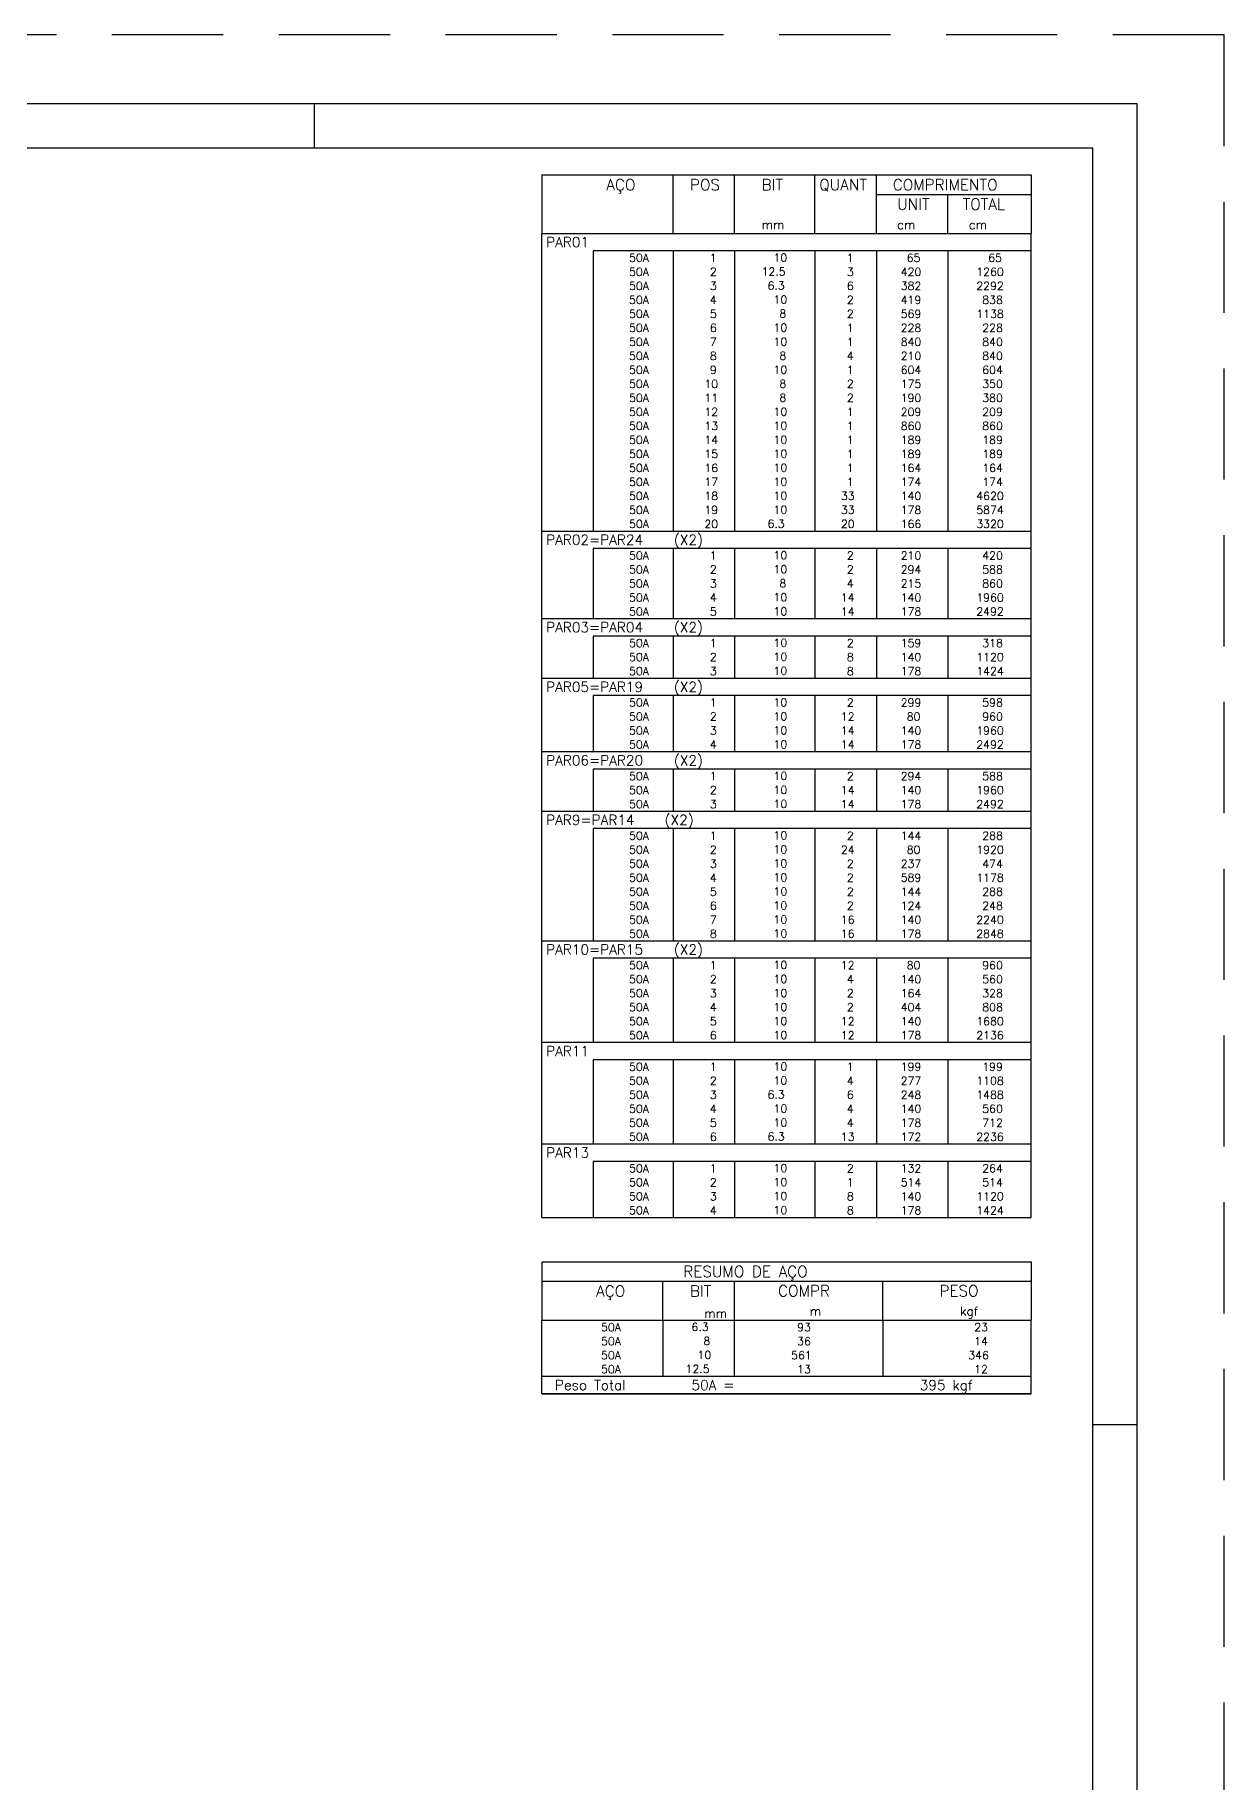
# Model space of a CAD drawing. Extents: x -1 to 122, y -1 to 61.
# Drawn here: x 95 to 121.74, y 21.76 to 61.05 of the extents above; entities that cross this region are included whole.
import ezdxf

# ---------------------------------------------------------------- set-up
doc = ezdxf.new("R2010")
doc.units = 0
doc.header["$MEASUREMENT"] = 0
doc.linetypes.add('HIDDEN', pattern=[0.375, 0.25, -0.125])
doc.layers.get('0').update_dxf_attribs({"linetype": 'CONTINUOUS'})
doc.layers.get('Defpoints').update_dxf_attribs({"linetype": 'CONTINUOUS'})
doc.layers.add('ARQ_FOLHA', color=7, linetype='CONTINUOUS')
doc.layers.add('PENA_02', color=2, linetype='CONTINUOUS')
doc.styles.get("Standard").update_dxf_attribs({"font": 'ROMANS.SHX'})

# ---------------------------------------------------------------- blocks, each defined once
blk = doc.blocks.new('FOLHA A1+1 - 1102 X 594')
at = {"layer": 'ARQ_FOLHA', "color": 1}
for p, q in [((-185, 584), (-185, 594)), ((-10, 297), (0, 297))]:
    blk.add_line(p, q, dxfattribs=at)
for points in [[(-1189, 0), (0, 0), (0, 594), (-1189, 594)], [(-1164, 10), (-10, 10), (-10, 584), (-1164, 584)]]:
    blk.add_lwpolyline(points, close=True, dxfattribs=at)
at = {"layer": 'Defpoints', "color": 8, "linetype": 'HIDDEN', "ltscale": 100}
blk.add_lwpolyline([(-1208.5, 609.5), (-1208.5, -15.5), (19.5, -15.5), (19.5, 609.5)], close=True, dxfattribs=at)

msp = doc.modelspace()

# ---------------------------------------------------------------- linework, layer by layer
at = {"layer": 'PENA_02', "linetype": 'Continuous'}
for p, q in [((106.4, 57.903), (106.4, 56.59)), ((106.4, 57.903), (117.4, 57.903)), ((109.35, 56.59), (109.35, 57.903)), ((110.73, 56.59), (110.73, 57.903)), ((112.54, 56.59), (112.54, 57.903)), ((113.92, 56.59), (113.92, 57.903)), ((117.4, 57.903), (117.4, 56.59)), ((113.92, 57.465), (117.4, 57.465)), ((115.53, 56.59), (115.53, 57.465)), ((106.4, 56.59), (117.4, 56.59)), ((106.4, 56.196), (106.4, 56.59)), ((106.4, 56.59), (117.4, 56.59)), ((117.4, 56.196), (117.4, 56.59)), ((106.4, 55.881), (106.4, 56.196)), ((117.4, 56.196), (107.55, 56.196)), ((107.55, 56.196), (107.55, 55.881)), ((109.35, 56.196), (109.35, 55.881)), ((110.73, 56.196), (110.73, 55.881)), ((112.54, 56.196), (112.54, 55.881)), ((113.92, 56.196), (113.92, 55.881)), ((115.53, 56.196), (115.53, 55.881)), ((117.4, 55.881), (117.4, 56.196)), ((106.4, 55.566), (106.4, 55.881)), ((107.55, 55.881), (107.55, 55.566)), ((109.35, 55.881), (109.35, 55.566)), ((110.73, 55.881), (110.73, 55.566)), ((112.54, 55.881), (112.54, 55.566)), ((113.92, 55.881), (113.92, 55.566)), ((115.53, 55.881), (115.53, 55.566)), ((117.4, 55.566), (117.4, 55.881)), ((106.4, 55.251), (106.4, 55.566)), ((107.55, 55.566), (107.55, 55.251)), ((109.35, 55.566), (109.35, 55.251)), ((110.73, 55.566), (110.73, 55.251)), ((112.54, 55.566), (112.54, 55.251)), ((113.92, 55.566), (113.92, 55.251)), ((115.53, 55.566), (115.53, 55.251)), ((117.4, 55.251), (117.4, 55.566)), ((106.4, 54.936), (106.4, 55.251)), ((107.55, 55.251), (107.55, 54.936)), ((109.35, 55.251), (109.35, 54.936)), ((110.73, 55.251), (110.73, 54.936)), ((112.54, 55.251), (112.54, 54.936)), ((113.92, 55.251), (113.92, 54.936)), ((115.53, 55.251), (115.53, 54.936)), ((117.4, 54.936), (117.4, 55.251)), ((106.4, 54.621), (106.4, 54.936)), ((106.4, 54.306), (106.4, 54.621)), ((107.55, 54.936), (107.55, 54.621)), ((107.55, 54.621), (107.55, 54.306)), ((109.35, 54.936), (109.35, 54.621)), ((109.35, 54.621), (109.35, 54.306)), ((110.73, 54.936), (110.73, 54.621)), ((110.73, 54.621), (110.73, 54.306)), ((112.54, 54.936), (112.54, 54.621)), ((112.54, 54.621), (112.54, 54.306)), ((113.92, 54.936), (113.92, 54.621)), ((113.92, 54.621), (113.92, 54.306)), ((115.53, 54.936), (115.53, 54.621)), ((115.53, 54.621), (115.53, 54.306)), ((117.4, 54.621), (117.4, 54.936)), ((117.4, 54.306), (117.4, 54.621)), ((106.4, 53.991), (106.4, 54.306)), ((107.55, 54.306), (107.55, 53.991)), ((109.35, 54.306), (109.35, 53.991)), ((110.73, 54.306), (110.73, 53.991)), ((112.54, 54.306), (112.54, 53.991)), ((113.92, 54.306), (113.92, 53.991)), ((115.53, 54.306), (115.53, 53.991)), ((117.4, 53.991), (117.4, 54.306)), ((106.4, 53.676), (106.4, 53.991)), ((107.55, 53.991), (107.55, 53.676)), ((109.35, 53.991), (109.35, 53.676)), ((110.73, 53.991), (110.73, 53.676)), ((112.54, 53.991), (112.54, 53.676)), ((113.92, 53.991), (113.92, 53.676)), ((115.53, 53.991), (115.53, 53.676)), ((117.4, 53.676), (117.4, 53.991)), ((106.4, 53.361), (106.4, 53.676)), ((107.55, 53.676), (107.55, 53.361)), ((109.35, 53.676), (109.35, 53.361)), ((110.73, 53.676), (110.73, 53.361)), ((112.54, 53.676), (112.54, 53.361)), ((113.92, 53.676), (113.92, 53.361)), ((115.53, 53.676), (115.53, 53.361)), ((117.4, 53.361), (117.4, 53.676)), ((106.4, 53.046), (106.4, 53.361)), ((106.4, 52.731), (106.4, 53.046)), ((107.55, 53.361), (107.55, 53.046)), ((107.55, 53.046), (107.55, 52.731)), ((109.35, 53.361), (109.35, 53.046)), ((109.35, 53.046), (109.35, 52.731)), ((110.73, 53.361), (110.73, 53.046)), ((110.73, 53.046), (110.73, 52.731)), ((112.54, 53.361), (112.54, 53.046)), ((112.54, 53.046), (112.54, 52.731)), ((113.92, 53.361), (113.92, 53.046)), ((113.92, 53.046), (113.92, 52.731)), ((115.53, 53.361), (115.53, 53.046)), ((115.53, 53.046), (115.53, 52.731)), ((117.4, 53.046), (117.4, 53.361)), ((117.4, 52.731), (117.4, 53.046)), ((106.4, 52.416), (106.4, 52.731)), ((107.55, 52.731), (107.55, 52.416)), ((109.35, 52.731), (109.35, 52.416)), ((110.73, 52.731), (110.73, 52.416)), ((112.54, 52.731), (112.54, 52.416)), ((113.92, 52.731), (113.92, 52.416)), ((115.53, 52.731), (115.53, 52.416)), ((117.4, 52.416), (117.4, 52.731)), ((106.4, 52.101), (106.4, 52.416)), ((107.55, 52.416), (107.55, 52.101)), ((109.35, 52.416), (109.35, 52.101)), ((110.73, 52.416), (110.73, 52.101)), ((112.54, 52.416), (112.54, 52.101)), ((113.92, 52.416), (113.92, 52.101)), ((115.53, 52.416), (115.53, 52.101)), ((117.4, 52.101), (117.4, 52.416)), ((106.4, 51.786), (106.4, 52.101)), ((107.55, 52.101), (107.55, 51.786)), ((109.35, 52.101), (109.35, 51.786)), ((110.73, 52.101), (110.73, 51.786)), ((112.54, 52.101), (112.54, 51.786)), ((113.92, 52.101), (113.92, 51.786)), ((115.53, 52.101), (115.53, 51.786)), ((117.4, 51.786), (117.4, 52.101)), ((106.4, 51.471), (106.4, 51.786)), ((106.4, 51.156), (106.4, 51.471)), ((107.55, 51.786), (107.55, 51.471)), ((107.55, 51.471), (107.55, 51.156)), ((109.35, 51.786), (109.35, 51.471)), ((109.35, 51.471), (109.35, 51.156)), ((110.73, 51.786), (110.73, 51.471)), ((110.73, 51.471), (110.73, 51.156)), ((112.54, 51.786), (112.54, 51.471)), ((112.54, 51.471), (112.54, 51.156)), ((113.92, 51.786), (113.92, 51.471)), ((113.92, 51.471), (113.92, 51.156)), ((115.53, 51.786), (115.53, 51.471)), ((115.53, 51.471), (115.53, 51.156)), ((117.4, 51.471), (117.4, 51.786)), ((117.4, 51.156), (117.4, 51.471)), ((106.4, 50.841), (106.4, 51.156)), ((107.55, 51.156), (107.55, 50.841)), ((109.35, 51.156), (109.35, 50.841)), ((110.73, 51.156), (110.73, 50.841)), ((112.54, 51.156), (112.54, 50.841)), ((113.92, 51.156), (113.92, 50.841)), ((115.53, 51.156), (115.53, 50.841)), ((117.4, 50.841), (117.4, 51.156)), ((106.4, 50.526), (106.4, 50.841)), ((107.55, 50.841), (107.55, 50.526)), ((109.35, 50.841), (109.35, 50.526)), ((110.73, 50.841), (110.73, 50.526)), ((112.54, 50.841), (112.54, 50.526)), ((113.92, 50.841), (113.92, 50.526)), ((115.53, 50.841), (115.53, 50.526)), ((117.4, 50.526), (117.4, 50.841)), ((106.4, 50.211), (106.4, 50.526)), ((107.55, 50.526), (107.55, 50.211)), ((109.35, 50.526), (109.35, 50.211)), ((110.73, 50.526), (110.73, 50.211)), ((112.54, 50.526), (112.54, 50.211)), ((113.92, 50.526), (113.92, 50.211)), ((115.53, 50.526), (115.53, 50.211)), ((117.4, 50.211), (117.4, 50.526)), ((106.4, 49.896), (106.4, 50.211)), ((107.55, 50.211), (107.55, 49.896)), ((109.35, 50.211), (109.35, 49.896)), ((110.73, 50.211), (110.73, 49.896)), ((112.54, 50.211), (112.54, 49.896)), ((113.92, 50.211), (113.92, 49.896)), ((115.53, 50.211), (115.53, 49.896)), ((117.4, 49.896), (117.4, 50.211)), ((106.4, 49.503), (106.4, 49.896)), ((106.4, 49.896), (117.4, 49.896)), ((117.4, 49.503), (117.4, 49.896)), ((106.4, 49.188), (106.4, 49.503)), ((106.4, 48.873), (106.4, 49.188)), ((117.4, 49.503), (107.55, 49.503)), ((107.55, 49.503), (107.55, 49.188)), ((107.55, 49.188), (107.55, 48.873)), ((109.35, 49.503), (109.35, 49.188)), ((109.35, 49.188), (109.35, 48.873)), ((110.73, 49.503), (110.73, 49.188)), ((110.73, 49.188), (110.73, 48.873)), ((112.54, 49.503), (112.54, 49.188)), ((112.54, 49.188), (112.54, 48.873)), ((113.92, 49.503), (113.92, 49.188)), ((113.92, 49.188), (113.92, 48.873)), ((115.53, 49.503), (115.53, 49.188)), ((115.53, 49.188), (115.53, 48.873)), ((117.4, 49.188), (117.4, 49.503)), ((117.4, 48.873), (117.4, 49.188)), ((106.4, 48.558), (106.4, 48.873)), ((107.55, 48.873), (107.55, 48.558)), ((109.35, 48.873), (109.35, 48.558)), ((110.73, 48.873), (110.73, 48.558)), ((112.54, 48.873), (112.54, 48.558)), ((113.92, 48.873), (113.92, 48.558)), ((115.53, 48.873), (115.53, 48.558)), ((117.4, 48.558), (117.4, 48.873)), ((106.4, 48.243), (106.4, 48.558)), ((107.55, 48.558), (107.55, 48.243)), ((109.35, 48.558), (109.35, 48.243)), ((110.73, 48.558), (110.73, 48.243)), ((112.54, 48.558), (112.54, 48.243)), ((113.92, 48.558), (113.92, 48.243)), ((115.53, 48.558), (115.53, 48.243)), ((117.4, 48.243), (117.4, 48.558)), ((106.4, 47.928), (106.4, 48.243)), ((107.55, 48.243), (107.55, 47.928)), ((109.35, 48.243), (109.35, 47.928)), ((110.73, 48.243), (110.73, 47.928)), ((112.54, 48.243), (112.54, 47.928)), ((113.92, 48.243), (113.92, 47.928)), ((115.53, 48.243), (115.53, 47.928)), ((117.4, 47.928), (117.4, 48.243)), ((106.4, 47.534), (106.4, 47.928)), ((106.4, 47.928), (117.4, 47.928)), ((117.4, 47.534), (117.4, 47.928)), ((106.4, 47.219), (106.4, 47.534)), ((106.4, 46.904), (106.4, 47.219)), ((117.4, 47.534), (107.55, 47.534)), ((107.55, 47.534), (107.55, 47.219)), ((107.55, 47.219), (107.55, 46.904)), ((109.35, 47.534), (109.35, 47.219)), ((109.35, 47.219), (109.35, 46.904)), ((110.73, 47.534), (110.73, 47.219)), ((110.73, 47.219), (110.73, 46.904)), ((112.54, 47.534), (112.54, 47.219)), ((112.54, 47.219), (112.54, 46.904)), ((113.92, 47.534), (113.92, 47.219)), ((113.92, 47.219), (113.92, 46.904)), ((115.53, 47.534), (115.53, 47.219)), ((115.53, 47.219), (115.53, 46.904)), ((117.4, 47.219), (117.4, 47.534)), ((117.4, 46.904), (117.4, 47.219)), ((106.4, 46.589), (106.4, 46.904)), ((107.55, 46.904), (107.55, 46.589)), ((109.35, 46.904), (109.35, 46.589)), ((110.73, 46.904), (110.73, 46.589)), ((112.54, 46.904), (112.54, 46.589)), ((113.92, 46.904), (113.92, 46.589)), ((115.53, 46.904), (115.53, 46.589)), ((117.4, 46.589), (117.4, 46.904)), ((106.4, 46.195), (106.4, 46.589)), ((106.4, 46.589), (117.4, 46.589)), ((117.4, 46.195), (117.4, 46.589)), ((106.4, 45.88), (106.4, 46.195)), ((117.4, 46.195), (107.55, 46.195)), ((107.55, 46.195), (107.55, 45.88)), ((109.35, 46.195), (109.35, 45.88)), ((110.73, 46.195), (110.73, 45.88)), ((112.54, 46.195), (112.54, 45.88)), ((113.92, 46.195), (113.92, 45.88)), ((115.53, 46.195), (115.53, 45.88)), ((117.4, 45.88), (117.4, 46.195)), ((106.4, 45.565), (106.4, 45.88)), ((107.55, 45.88), (107.55, 45.565)), ((109.35, 45.88), (109.35, 45.565)), ((110.73, 45.88), (110.73, 45.565)), ((112.54, 45.88), (112.54, 45.565)), ((113.92, 45.88), (113.92, 45.565)), ((115.53, 45.88), (115.53, 45.565)), ((117.4, 45.565), (117.4, 45.88)), ((106.4, 45.25), (106.4, 45.565)), ((106.4, 44.935), (106.4, 45.25)), ((107.55, 45.565), (107.55, 45.25)), ((107.55, 45.25), (107.55, 44.935)), ((109.35, 45.565), (109.35, 45.25)), ((109.35, 45.25), (109.35, 44.935)), ((110.73, 45.565), (110.73, 45.25)), ((110.73, 45.25), (110.73, 44.935)), ((112.54, 45.565), (112.54, 45.25)), ((112.54, 45.25), (112.54, 44.935)), ((113.92, 45.565), (113.92, 45.25)), ((113.92, 45.25), (113.92, 44.935)), ((115.53, 45.565), (115.53, 45.25)), ((115.53, 45.25), (115.53, 44.935)), ((117.4, 45.25), (117.4, 45.565)), ((117.4, 44.935), (117.4, 45.25)), ((106.4, 44.541), (106.4, 44.935)), ((106.4, 44.935), (117.4, 44.935)), ((117.4, 44.541), (117.4, 44.935)), ((106.4, 44.226), (106.4, 44.541)), ((117.4, 44.541), (107.55, 44.541)), ((107.55, 44.541), (107.55, 44.226)), ((109.35, 44.541), (109.35, 44.226)), ((110.73, 44.541), (110.73, 44.226)), ((112.54, 44.541), (112.54, 44.226)), ((113.92, 44.541), (113.92, 44.226)), ((115.53, 44.541), (115.53, 44.226)), ((117.4, 44.226), (117.4, 44.541)), ((106.4, 43.911), (106.4, 44.226)), ((107.55, 44.226), (107.55, 43.911)), ((109.35, 44.226), (109.35, 43.911)), ((110.73, 44.226), (110.73, 43.911)), ((112.54, 44.226), (112.54, 43.911)), ((113.92, 44.226), (113.92, 43.911)), ((115.53, 44.226), (115.53, 43.911)), ((117.4, 43.911), (117.4, 44.226)), ((106.4, 43.596), (106.4, 43.911)), ((107.55, 43.911), (107.55, 43.596)), ((109.35, 43.911), (109.35, 43.596)), ((110.73, 43.911), (110.73, 43.596)), ((112.54, 43.911), (112.54, 43.596)), ((113.92, 43.911), (113.92, 43.596)), ((115.53, 43.911), (115.53, 43.596)), ((117.4, 43.596), (117.4, 43.911)), ((106.4, 43.203), (106.4, 43.596)), ((106.4, 43.596), (117.4, 43.596)), ((117.4, 43.203), (117.4, 43.596)), ((106.4, 42.888), (106.4, 43.203)), ((106.4, 42.573), (106.4, 42.888)), ((117.4, 43.203), (107.55, 43.203)), ((107.55, 43.203), (107.55, 42.888)), ((107.55, 42.888), (107.55, 42.573)), ((109.35, 43.203), (109.35, 42.888)), ((109.35, 42.888), (109.35, 42.573)), ((110.73, 43.203), (110.73, 42.888)), ((110.73, 42.888), (110.73, 42.573)), ((112.54, 43.203), (112.54, 42.888)), ((112.54, 42.888), (112.54, 42.573)), ((113.92, 43.203), (113.92, 42.888)), ((113.92, 42.888), (113.92, 42.573)), ((115.53, 43.203), (115.53, 42.888)), ((115.53, 42.888), (115.53, 42.573)), ((117.4, 42.888), (117.4, 43.203)), ((117.4, 42.573), (117.4, 42.888)), ((106.4, 42.258), (106.4, 42.573)), ((107.55, 42.573), (107.55, 42.258)), ((109.35, 42.573), (109.35, 42.258)), ((110.73, 42.573), (110.73, 42.258)), ((112.54, 42.573), (112.54, 42.258)), ((113.92, 42.573), (113.92, 42.258)), ((115.53, 42.573), (115.53, 42.258)), ((117.4, 42.258), (117.4, 42.573)), ((106.4, 41.943), (106.4, 42.258)), ((107.55, 42.258), (107.55, 41.943)), ((109.35, 42.258), (109.35, 41.943)), ((110.73, 42.258), (110.73, 41.943)), ((112.54, 42.258), (112.54, 41.943)), ((113.92, 42.258), (113.92, 41.943)), ((115.53, 42.258), (115.53, 41.943)), ((117.4, 41.943), (117.4, 42.258)), ((106.4, 41.628), (106.4, 41.943)), ((107.55, 41.943), (107.55, 41.628)), ((109.35, 41.943), (109.35, 41.628)), ((110.73, 41.943), (110.73, 41.628)), ((112.54, 41.943), (112.54, 41.628)), ((113.92, 41.943), (113.92, 41.628)), ((115.53, 41.943), (115.53, 41.628)), ((117.4, 41.628), (117.4, 41.943)), ((106.4, 41.313), (106.4, 41.628)), ((106.4, 40.998), (106.4, 41.313)), ((107.55, 41.628), (107.55, 41.313)), ((107.55, 41.313), (107.55, 40.998)), ((109.35, 41.628), (109.35, 41.313)), ((109.35, 41.313), (109.35, 40.998)), ((110.73, 41.628), (110.73, 41.313)), ((110.73, 41.313), (110.73, 40.998)), ((112.54, 41.628), (112.54, 41.313)), ((112.54, 41.313), (112.54, 40.998)), ((113.92, 41.628), (113.92, 41.313)), ((113.92, 41.313), (113.92, 40.998)), ((115.53, 41.628), (115.53, 41.313)), ((115.53, 41.313), (115.53, 40.998)), ((117.4, 41.313), (117.4, 41.628)), ((117.4, 40.998), (117.4, 41.313)), ((106.4, 40.683), (106.4, 40.998)), ((107.55, 40.998), (107.55, 40.683)), ((109.35, 40.998), (109.35, 40.683)), ((110.73, 40.998), (110.73, 40.683)), ((112.54, 40.998), (112.54, 40.683)), ((113.92, 40.998), (113.92, 40.683)), ((115.53, 40.998), (115.53, 40.683)), ((117.4, 40.683), (117.4, 40.998)), ((106.4, 40.289), (106.4, 40.683)), ((106.4, 40.683), (117.4, 40.683)), ((117.4, 40.289), (117.4, 40.683)), ((106.4, 39.974), (106.4, 40.289)), ((117.4, 40.289), (107.55, 40.289)), ((107.55, 40.289), (107.55, 39.974)), ((109.35, 40.289), (109.35, 39.974)), ((110.73, 40.289), (110.73, 39.974)), ((112.54, 40.289), (112.54, 39.974)), ((113.92, 40.289), (113.92, 39.974)), ((115.53, 40.289), (115.53, 39.974)), ((117.4, 39.974), (117.4, 40.289)), ((106.4, 39.659), (106.4, 39.974)), ((107.55, 39.974), (107.55, 39.659)), ((109.35, 39.974), (109.35, 39.659)), ((110.73, 39.974), (110.73, 39.659)), ((112.54, 39.974), (112.54, 39.659)), ((113.92, 39.974), (113.92, 39.659)), ((115.53, 39.974), (115.53, 39.659)), ((117.4, 39.659), (117.4, 39.974)), ((106.4, 39.344), (106.4, 39.659)), ((106.4, 39.029), (106.4, 39.344)), ((107.55, 39.659), (107.55, 39.344)), ((107.55, 39.344), (107.55, 39.029)), ((109.35, 39.659), (109.35, 39.344)), ((109.35, 39.344), (109.35, 39.029)), ((110.73, 39.659), (110.73, 39.344)), ((110.73, 39.344), (110.73, 39.029)), ((112.54, 39.659), (112.54, 39.344)), ((112.54, 39.344), (112.54, 39.029)), ((113.92, 39.659), (113.92, 39.344)), ((113.92, 39.344), (113.92, 39.029)), ((115.53, 39.659), (115.53, 39.344)), ((115.53, 39.344), (115.53, 39.029)), ((117.4, 39.344), (117.4, 39.659)), ((117.4, 39.029), (117.4, 39.344)), ((106.4, 38.714), (106.4, 39.029)), ((107.55, 39.029), (107.55, 38.714)), ((109.35, 39.029), (109.35, 38.714)), ((110.73, 39.029), (110.73, 38.714)), ((112.54, 39.029), (112.54, 38.714)), ((113.92, 39.029), (113.92, 38.714)), ((115.53, 39.029), (115.53, 38.714)), ((117.4, 38.714), (117.4, 39.029)), ((106.4, 38.399), (106.4, 38.714)), ((107.55, 38.714), (107.55, 38.399)), ((109.35, 38.714), (109.35, 38.399)), ((110.73, 38.714), (110.73, 38.399)), ((112.54, 38.714), (112.54, 38.399)), ((113.92, 38.714), (113.92, 38.399)), ((115.53, 38.714), (115.53, 38.399)), ((117.4, 38.399), (117.4, 38.714)), ((106.4, 38.005), (106.4, 38.399)), ((106.4, 38.399), (117.4, 38.399)), ((117.4, 38.005), (117.4, 38.399)), ((106.4, 37.69), (106.4, 38.005)), ((117.4, 38.005), (107.55, 38.005)), ((107.55, 38.005), (107.55, 37.69)), ((109.35, 38.005), (109.35, 37.69)), ((110.73, 38.005), (110.73, 37.69)), ((112.54, 38.005), (112.54, 37.69)), ((113.92, 38.005), (113.92, 37.69)), ((115.53, 38.005), (115.53, 37.69)), ((117.4, 37.69), (117.4, 38.005)), ((106.4, 37.375), (106.4, 37.69)), ((106.4, 37.06), (106.4, 37.375)), ((107.55, 37.69), (107.55, 37.375)), ((107.55, 37.375), (107.55, 37.06)), ((109.35, 37.69), (109.35, 37.375)), ((109.35, 37.375), (109.35, 37.06)), ((110.73, 37.69), (110.73, 37.375)), ((110.73, 37.375), (110.73, 37.06)), ((112.54, 37.69), (112.54, 37.375)), ((112.54, 37.375), (112.54, 37.06)), ((113.92, 37.69), (113.92, 37.375)), ((113.92, 37.375), (113.92, 37.06)), ((115.53, 37.69), (115.53, 37.375)), ((115.53, 37.375), (115.53, 37.06)), ((117.4, 37.375), (117.4, 37.69)), ((117.4, 37.06), (117.4, 37.375)), ((106.4, 36.745), (106.4, 37.06)), ((107.55, 37.06), (107.55, 36.745)), ((109.35, 37.06), (109.35, 36.745)), ((110.73, 37.06), (110.73, 36.745)), ((112.54, 37.06), (112.54, 36.745)), ((113.92, 37.06), (113.92, 36.745)), ((115.53, 37.06), (115.53, 36.745)), ((117.4, 36.745), (117.4, 37.06)), ((106.4, 36.43), (106.4, 36.745)), ((107.55, 36.745), (107.55, 36.43)), ((109.35, 36.745), (109.35, 36.43)), ((110.73, 36.745), (110.73, 36.43)), ((112.54, 36.745), (112.54, 36.43)), ((113.92, 36.745), (113.92, 36.43)), ((115.53, 36.745), (115.53, 36.43)), ((117.4, 36.43), (117.4, 36.745)), ((106.4, 36.115), (106.4, 36.43)), ((107.55, 36.43), (107.55, 36.115)), ((109.35, 36.43), (109.35, 36.115)), ((110.73, 36.43), (110.73, 36.115)), ((112.54, 36.43), (112.54, 36.115)), ((113.92, 36.43), (113.92, 36.115)), ((115.53, 36.43), (115.53, 36.115)), ((117.4, 36.115), (117.4, 36.43)), ((106.4, 35.721), (106.4, 36.115)), ((106.4, 36.115), (117.4, 36.115)), ((117.4, 35.721), (117.4, 36.115)), ((106.4, 35.406), (106.4, 35.721)), ((106.4, 35.091), (106.4, 35.406)), ((117.4, 35.721), (107.55, 35.721)), ((107.55, 35.721), (107.55, 35.406)), ((107.55, 35.406), (107.55, 35.091)), ((109.35, 35.721), (109.35, 35.406)), ((109.35, 35.406), (109.35, 35.091)), ((110.73, 35.721), (110.73, 35.406)), ((110.73, 35.406), (110.73, 35.091)), ((112.54, 35.721), (112.54, 35.406)), ((112.54, 35.406), (112.54, 35.091)), ((113.92, 35.721), (113.92, 35.406)), ((113.92, 35.406), (113.92, 35.091)), ((115.53, 35.721), (115.53, 35.406)), ((115.53, 35.406), (115.53, 35.091)), ((117.4, 35.406), (117.4, 35.721)), ((117.4, 35.091), (117.4, 35.406)), ((106.4, 34.776), (106.4, 35.091)), ((107.55, 35.091), (107.55, 34.776)), ((109.35, 35.091), (109.35, 34.776)), ((110.73, 35.091), (110.73, 34.776)), ((112.54, 35.091), (112.54, 34.776)), ((113.92, 35.091), (113.92, 34.776)), ((115.53, 35.091), (115.53, 34.776)), ((117.4, 34.776), (117.4, 35.091)), ((106.4, 34.461), (106.4, 34.776)), ((107.55, 34.776), (107.55, 34.461)), ((109.35, 34.776), (109.35, 34.461)), ((110.73, 34.776), (110.73, 34.461)), ((112.54, 34.776), (112.54, 34.461)), ((113.92, 34.776), (113.92, 34.461)), ((115.53, 34.776), (115.53, 34.461)), ((117.4, 34.461), (117.4, 34.776)), ((106.4, 34.461), (117.4, 34.461)), ((106.4, 33.461), (106.4, 32.149)), ((106.4, 33.461), (117.4, 33.461)), ((117.4, 33.461), (117.4, 32.149)), ((106.4, 33.024), (117.4, 33.024)), ((109.12, 32.149), (109.12, 33.024)), ((110.73, 32.149), (110.73, 33.024)), ((114.065, 32.149), (114.065, 33.024)), ((106.4, 32.149), (117.4, 32.149)), ((106.4, 31.834), (106.4, 32.149)), ((106.4, 31.519), (106.4, 31.834)), ((109.12, 32.149), (109.12, 31.834)), ((109.12, 31.834), (109.12, 31.519)), ((110.73, 31.834), (110.73, 32.149)), ((110.73, 31.519), (110.73, 31.834)), ((114.065, 32.149), (114.065, 31.834)), ((114.065, 31.834), (114.065, 31.519)), ((117.4, 31.834), (117.4, 32.149)), ((117.4, 31.519), (117.4, 31.834)), ((106.4, 31.204), (106.4, 31.519)), ((109.12, 31.519), (109.12, 31.204)), ((110.73, 31.204), (110.73, 31.519)), ((114.065, 31.519), (114.065, 31.204)), ((117.4, 31.204), (117.4, 31.519)), ((106.4, 30.889), (106.4, 31.204)), ((109.12, 31.204), (109.12, 30.889)), ((110.73, 30.889), (110.73, 31.204)), ((114.065, 31.204), (114.065, 30.889)), ((117.4, 30.889), (117.4, 31.204)), ((106.4, 30.889), (117.4, 30.889)), ((106.4, 30.495), (106.4, 30.889)), ((106.4, 30.889), (117.4, 30.889)), ((117.4, 30.495), (117.4, 30.889)), ((117.4, 30.495), (106.4, 30.495)), ((106.4, 30.495), (117.4, 30.495))]:
    msp.add_line(p, q, dxfattribs=at)

# ---------------------------------------------------------------- block references
at = {"xscale": 0.09999999999999938, "yscale": 0.09999999999999938, "zscale": 0.09999999999999938}
msp.add_blockref('FOLHA A1+1 - 1102 X 594', (119.786, 0.102), dxfattribs=at)

# ---------------------------------------------------------------- texts
at = {"layer": 'PENA_02', "linetype": 'Continuous'}
for s, height, p in [('AÇO', 0.25, (107.85, 57.559)), ('POS', 0.25, (109.73, 57.559)), ('BIT', 0.25, (111.34, 57.559)), ('QUANT', 0.25, (112.636, 57.559)), ('COMPRIMENTO', 0.25, (114.289, 57.559)), ('UNIT', 0.25, (114.387, 57.121)), ('TOTAL', 0.25, (115.859, 57.121)), ('mm', 0.2, (111.34, 56.684)), ('cm', 0.2, (114.387, 56.684)), ('cm', 0.2, (115.997, 56.684)), ('PAR01', 0.225, (106.496, 56.281)), ('     50A', 0.18, (107.69, 55.949)), ('     50A', 0.18, (107.69, 55.634)), ('  2', 0.18, (109.93, 55.634)), ('  1', 0.18, (109.93, 55.949)), ('   12.5', 0.18, (110.937, 55.639)), ('     10', 0.18, (110.937, 55.954)), ('    3', 0.18, (112.72, 55.634)), ('    1', 0.18, (112.72, 55.949)), ('    420', 0.18, (113.93, 55.634)), ('     65', 0.18, (113.93, 55.949)), ('   1260', 0.18, (115.764, 55.634)), ('     65', 0.18, (115.764, 55.949)), ('     50A', 0.18, (107.69, 55.319)), ('  3', 0.18, (109.93, 55.319)), ('    6.3', 0.18, (110.937, 55.324)), ('    6', 0.18, (112.72, 55.319)), ('    382', 0.18, (113.93, 55.319)), ('   2292', 0.18, (115.764, 55.319)), ('     50A', 0.18, (107.69, 55.004)), ('  4', 0.18, (109.93, 55.004)), ('     10', 0.18, (110.937, 55.009)), ('    2', 0.18, (112.72, 55.004)), ('    419', 0.18, (113.93, 55.004)), ('    838', 0.18, (115.764, 55.004)), ('     50A', 0.18, (107.69, 54.689)), ('  5', 0.18, (109.93, 54.689)), ('      8', 0.18, (110.937, 54.694)), ('    2', 0.18, (112.72, 54.689)), ('    569', 0.18, (113.93, 54.689)), ('   1138', 0.18, (115.764, 54.689)), ('     50A', 0.18, (107.69, 54.374)), ('     50A', 0.18, (107.69, 54.059)), ('  7', 0.18, (109.93, 54.059)), ('  6', 0.18, (109.93, 54.374)), ('     10', 0.18, (110.937, 54.379)), ('     10', 0.18, (110.937, 54.064)), ('    1', 0.18, (112.72, 54.374)), ('    1', 0.18, (112.72, 54.059)), ('    228', 0.18, (113.93, 54.374)), ('    840', 0.18, (113.93, 54.059)), ('    228', 0.18, (115.764, 54.374)), ('    840', 0.18, (115.764, 54.059)), ('     50A', 0.18, (107.69, 53.744)), ('  8', 0.18, (109.93, 53.744)), ('      8', 0.18, (110.937, 53.749)), ('    4', 0.18, (112.72, 53.744)), ('    210', 0.18, (113.93, 53.744)), ('    840', 0.18, (115.764, 53.744)), ('     50A', 0.18, (107.69, 53.429)), ('  9', 0.18, (109.93, 53.429)), ('     10', 0.18, (110.937, 53.434)), ('    1', 0.18, (112.72, 53.429)), ('    604', 0.18, (113.93, 53.429)), ('    604', 0.18, (115.764, 53.429)), ('     50A', 0.18, (107.69, 53.114)), (' 10', 0.18, (109.93, 53.114)), ('      8', 0.18, (110.937, 53.119)), ('    2', 0.18, (112.72, 53.114)), ('    175', 0.18, (113.93, 53.114)), ('    350', 0.18, (115.764, 53.114)), ('     50A', 0.18, (107.69, 52.799)), ('     50A', 0.18, (107.69, 52.484)), (' 11', 0.18, (109.93, 52.799)), (' 12', 0.18, (109.93, 52.484)), ('     10', 0.18, (110.937, 52.489)), ('      8', 0.18, (110.937, 52.804)), ('    2', 0.18, (112.72, 52.799)), ('    1', 0.18, (112.72, 52.484)), ('    209', 0.18, (113.93, 52.484)), ('    190', 0.18, (113.93, 52.799)), ('    380', 0.18, (115.764, 52.799)), ('    209', 0.18, (115.764, 52.484)), ('     50A', 0.18, (107.69, 52.169)), (' 13', 0.18, (109.93, 52.169)), ('     10', 0.18, (110.937, 52.174)), ('    1', 0.18, (112.72, 52.169)), ('    860', 0.18, (113.93, 52.169)), ('    860', 0.18, (115.764, 52.169)), ('     50A', 0.18, (107.69, 51.854)), (' 14', 0.18, (109.93, 51.854)), ('     10', 0.18, (110.937, 51.859)), ('    1', 0.18, (112.72, 51.854)), ('    189', 0.18, (113.93, 51.854)), ('    189', 0.18, (115.764, 51.854)), ('     50A', 0.18, (107.69, 51.539)), (' 15', 0.18, (109.93, 51.539)), ('     10', 0.18, (110.937, 51.544)), ('    1', 0.18, (112.72, 51.539)), ('    189', 0.18, (113.93, 51.539)), ('    189', 0.18, (115.764, 51.539)), ('     50A', 0.18, (107.69, 51.224)), ('     50A', 0.18, (107.69, 50.909)), (' 16', 0.18, (109.93, 51.224)), (' 17', 0.18, (109.93, 50.909)), ('     10', 0.18, (110.937, 51.229)), ('     10', 0.18, (110.937, 50.914)), ('    1', 0.18, (112.72, 51.224)), ('    1', 0.18, (112.72, 50.909)), ('    164', 0.18, (113.93, 51.224)), ('    174', 0.18, (113.93, 50.909)), ('    164', 0.18, (115.764, 51.224)), ('    174', 0.18, (115.764, 50.909)), ('     50A', 0.18, (107.69, 50.594)), (' 18', 0.18, (109.93, 50.594)), ('     10', 0.18, (110.937, 50.599)), ('   33', 0.18, (112.72, 50.594)), ('    140', 0.18, (113.93, 50.594)), ('   4620', 0.18, (115.764, 50.594)), ('     50A', 0.18, (107.69, 50.279)), (' 19', 0.18, (109.93, 50.279)), ('     10', 0.18, (110.937, 50.284)), ('   33', 0.18, (112.72, 50.279)), ('    178', 0.18, (113.93, 50.279)), ('   5874', 0.18, (115.764, 50.279)), ('     50A', 0.18, (107.69, 49.964)), (' 20', 0.18, (109.93, 49.964)), ('    6.3', 0.18, (110.937, 49.969)), ('   20', 0.18, (112.72, 49.964)), ('    166', 0.18, (113.93, 49.964)), ('   3320', 0.18, (115.764, 49.964)), ('PAR02=PAR24   (X2)', 0.225, (106.496, 49.587)), ('     50A', 0.18, (107.69, 49.255)), ('     50A', 0.18, (107.69, 48.94)), ('  2', 0.18, (109.93, 48.94)), ('  1', 0.18, (109.93, 49.255)), ('     10', 0.18, (110.937, 49.26)), ('     10', 0.18, (110.937, 48.945)), ('    2', 0.18, (112.72, 49.255)), ('    2', 0.18, (112.72, 48.94)), ('    210', 0.18, (113.93, 49.255)), ('    294', 0.18, (113.93, 48.94)), ('    420', 0.18, (115.764, 49.255)), ('    588', 0.18, (115.764, 48.94)), ('     50A', 0.18, (107.69, 48.625)), ('  3', 0.18, (109.93, 48.625)), ('      8', 0.18, (110.937, 48.63)), ('    4', 0.18, (112.72, 48.625)), ('    215', 0.18, (113.93, 48.625)), ('    860', 0.18, (115.764, 48.625)), ('     50A', 0.18, (107.69, 48.31)), ('  4', 0.18, (109.93, 48.31)), ('     10', 0.18, (110.937, 48.315)), ('   14', 0.18, (112.72, 48.31)), ('    140', 0.18, (113.93, 48.31)), ('   1960', 0.18, (115.764, 48.31)), ('     50A', 0.18, (107.69, 47.995)), ('  5', 0.18, (109.93, 47.995)), ('     10', 0.18, (110.937, 48)), ('   14', 0.18, (112.72, 47.995)), ('    178', 0.18, (113.93, 47.995)), ('   2492', 0.18, (115.764, 47.995)), ('PAR03=PAR04   (X2)', 0.225, (106.496, 47.618)), ('     50A', 0.18, (107.69, 47.286)), ('     50A', 0.18, (107.69, 46.971)), ('  2', 0.18, (109.93, 46.971)), ('  1', 0.18, (109.93, 47.286)), ('     10', 0.18, (110.937, 47.292)), ('     10', 0.18, (110.937, 46.977)), ('    2', 0.18, (112.72, 47.286)), ('    8', 0.18, (112.72, 46.971)), ('    159', 0.18, (113.93, 47.286)), ('    140', 0.18, (113.93, 46.971)), ('   1120', 0.18, (115.764, 46.971)), ('    318', 0.18, (115.764, 47.286)), ('     50A', 0.18, (107.69, 46.656)), ('  3', 0.18, (109.93, 46.656)), ('     10', 0.18, (110.937, 46.662)), ('    8', 0.18, (112.72, 46.656)), ('    178', 0.18, (113.93, 46.656)), ('   1424', 0.18, (115.764, 46.656)), ('PAR05=PAR19   (X2)', 0.225, (106.496, 46.279)), ('     50A', 0.18, (107.69, 45.948)), ('  1', 0.18, (109.93, 45.948)), ('     10', 0.18, (110.937, 45.953)), ('    2', 0.18, (112.72, 45.948)), ('    299', 0.18, (113.93, 45.948)), ('    598', 0.18, (115.764, 45.948)), ('     50A', 0.18, (107.69, 45.633)), ('  2', 0.18, (109.93, 45.633)), ('     10', 0.18, (110.937, 45.638)), ('   12', 0.18, (112.72, 45.633)), ('     80', 0.18, (113.93, 45.633)), ('    960', 0.18, (115.764, 45.633)), ('     50A', 0.18, (107.69, 45.318)), ('     50A', 0.18, (107.69, 45.003)), ('  3', 0.18, (109.93, 45.318)), ('  4', 0.18, (109.93, 45.003)), ('     10', 0.18, (110.937, 45.323)), ('     10', 0.18, (110.937, 45.008)), ('   14', 0.18, (112.72, 45.318)), ('   14', 0.18, (112.72, 45.003)), ('    140', 0.18, (113.93, 45.318)), ('    178', 0.18, (113.93, 45.003)), ('   2492', 0.18, (115.764, 45.003)), ('   1960', 0.18, (115.764, 45.318)), ('PAR06=PAR20   (X2)', 0.225, (106.496, 44.626)), ('     50A', 0.18, (107.69, 44.294)), ('  1', 0.18, (109.93, 44.294)), ('     10', 0.18, (110.937, 44.299)), ('    2', 0.18, (112.72, 44.294)), ('    294', 0.18, (113.93, 44.294)), ('    588', 0.18, (115.764, 44.294)), ('     50A', 0.18, (107.69, 43.979)), ('  2', 0.18, (109.93, 43.979)), ('     10', 0.18, (110.937, 43.984)), ('   14', 0.18, (112.72, 43.979)), ('    140', 0.18, (113.93, 43.979)), ('   1960', 0.18, (115.764, 43.979)), ('     50A', 0.18, (107.69, 43.664)), ('  3', 0.18, (109.93, 43.664)), ('     10', 0.18, (110.937, 43.669)), ('   14', 0.18, (112.72, 43.664)), ('    178', 0.18, (113.93, 43.664)), ('   2492', 0.18, (115.764, 43.664)), ('PAR9=PAR14   (X2)', 0.225, (106.496, 43.287)), ('     50A', 0.18, (107.69, 42.955)), ('  1', 0.18, (109.93, 42.955)), ('     10', 0.18, (110.937, 42.96)), ('     10', 0.18, (110.937, 42.645)), ('    2', 0.18, (112.72, 42.955)), ('    144', 0.18, (113.93, 42.955)), ('    288', 0.18, (115.764, 42.955)), ('     50A', 0.18, (107.69, 42.64)), ('     50A', 0.18, (107.69, 42.325)), ('  2', 0.18, (109.93, 42.64)), ('  3', 0.18, (109.93, 42.325)), ('     10', 0.18, (110.937, 42.33)), ('   24', 0.18, (112.72, 42.64)), ('    2', 0.18, (112.72, 42.325)), ('    237', 0.18, (113.93, 42.325)), ('     80', 0.18, (113.93, 42.64)), ('   1920', 0.18, (115.764, 42.64)), ('    474', 0.18, (115.764, 42.325)), ('     50A', 0.18, (107.69, 42.01)), ('  4', 0.18, (109.93, 42.01)), ('     10', 0.18, (110.937, 42.015)), ('    2', 0.18, (112.72, 42.01)), ('    589', 0.18, (113.93, 42.01)), ('   1178', 0.18, (115.764, 42.01)), ('     50A', 0.18, (107.69, 41.695)), ('  5', 0.18, (109.93, 41.695)), ('     10', 0.18, (110.937, 41.7)), ('    2', 0.18, (112.72, 41.695)), ('    144', 0.18, (113.93, 41.695)), ('    288', 0.18, (115.764, 41.695)), ('     50A', 0.18, (107.69, 41.38)), ('  6', 0.18, (109.93, 41.38)), ('     10', 0.18, (110.937, 41.385)), ('    2', 0.18, (112.72, 41.38)), ('    124', 0.18, (113.93, 41.38)), ('    248', 0.18, (115.764, 41.38)), ('     50A', 0.18, (107.69, 41.065)), ('     50A', 0.18, (107.69, 40.75)), ('  7', 0.18, (109.93, 41.065)), ('  8', 0.18, (109.93, 40.75)), ('     10', 0.18, (110.937, 41.07)), ('     10', 0.18, (110.937, 40.755)), ('   16', 0.18, (112.72, 41.065)), ('   16', 0.18, (112.72, 40.75)), ('    140', 0.18, (113.93, 41.065)), ('    178', 0.18, (113.93, 40.75)), ('   2240', 0.18, (115.764, 41.065)), ('   2848', 0.18, (115.764, 40.75)), ('PAR10=PAR15   (X2)', 0.225, (106.496, 40.373)), ('     50A', 0.18, (107.69, 40.041)), ('  1', 0.18, (109.93, 40.041)), ('     10', 0.18, (110.937, 40.047)), ('   12', 0.18, (112.72, 40.041)), ('     80', 0.18, (113.93, 40.041)), ('    960', 0.18, (115.764, 40.041)), ('     50A', 0.18, (107.69, 39.726)), ('  2', 0.18, (109.93, 39.726)), ('     10', 0.18, (110.937, 39.732)), ('    4', 0.18, (112.72, 39.726)), ('    140', 0.18, (113.93, 39.726)), ('    560', 0.18, (115.764, 39.726)), ('     50A', 0.18, (107.69, 39.411)), ('  3', 0.18, (109.93, 39.411)), ('     10', 0.18, (110.937, 39.417)), ('    2', 0.18, (112.72, 39.411)), ('    164', 0.18, (113.93, 39.411)), ('    328', 0.18, (115.764, 39.411)), ('     50A', 0.18, (107.69, 39.096)), ('     50A', 0.18, (107.69, 38.781)), ('  4', 0.18, (109.93, 39.096)), ('  5', 0.18, (109.93, 38.781)), ('     10', 0.18, (110.937, 39.102)), ('     10', 0.18, (110.937, 38.787)), ('   12', 0.18, (112.72, 38.781)), ('    2', 0.18, (112.72, 39.096)), ('    404', 0.18, (113.93, 39.096)), ('    140', 0.18, (113.93, 38.781)), ('   1680', 0.18, (115.764, 38.781)), ('    808', 0.18, (115.764, 39.096)), ('     50A', 0.18, (107.69, 38.466)), ('  6', 0.18, (109.93, 38.466)), ('     10', 0.18, (110.937, 38.472)), ('   12', 0.18, (112.72, 38.466)), ('    178', 0.18, (113.93, 38.466)), ('   2136', 0.18, (115.764, 38.466)), ('PAR11', 0.225, (106.496, 38.089)), ('     50A', 0.18, (107.69, 37.758)), ('  1', 0.18, (109.93, 37.758)), ('     10', 0.18, (110.937, 37.763)), ('    1', 0.18, (112.72, 37.758)), ('    199', 0.18, (113.93, 37.758)), ('    199', 0.18, (115.764, 37.758)), ('     50A', 0.18, (107.69, 37.443)), ('  2', 0.18, (109.93, 37.443)), ('     10', 0.18, (110.937, 37.448)), ('    4', 0.18, (112.72, 37.443)), ('    277', 0.18, (113.93, 37.443)), ('   1108', 0.18, (115.764, 37.443)), ('     50A', 0.18, (107.69, 37.128)), ('     50A', 0.18, (107.69, 36.813)), ('  3', 0.18, (109.93, 37.128)), ('  4', 0.18, (109.93, 36.813)), ('    6.3', 0.18, (110.937, 37.133)), ('     10', 0.18, (110.937, 36.818)), ('    4', 0.18, (112.72, 36.813)), ('    6', 0.18, (112.72, 37.128)), ('    248', 0.18, (113.93, 37.128)), ('    140', 0.18, (113.93, 36.813)), ('   1488', 0.18, (115.764, 37.128)), ('    560', 0.18, (115.764, 36.813)), ('     50A', 0.18, (107.69, 36.498)), ('  5', 0.18, (109.93, 36.498)), ('     10', 0.18, (110.937, 36.503)), ('    4', 0.18, (112.72, 36.498)), ('    178', 0.18, (113.93, 36.498)), ('    712', 0.18, (115.764, 36.498)), ('     50A', 0.18, (107.69, 36.183)), ('  6', 0.18, (109.93, 36.183)), ('    6.3', 0.18, (110.937, 36.188)), ('   13', 0.18, (112.72, 36.183)), ('    172', 0.18, (113.93, 36.183)), ('   2236', 0.18, (115.764, 36.183)), ('PAR13', 0.225, (106.496, 35.806)), ('     50A', 0.18, (107.69, 35.474)), ('  1', 0.18, (109.93, 35.474)), ('     10', 0.18, (110.937, 35.479)), ('    2', 0.18, (112.72, 35.474)), ('    132', 0.18, (113.93, 35.474)), ('    264', 0.18, (115.764, 35.474)), ('     50A', 0.18, (107.69, 35.159)), ('     50A', 0.18, (107.69, 34.844)), ('  2', 0.18, (109.93, 35.159)), ('  3', 0.18, (109.93, 34.844)), ('     10', 0.18, (110.937, 35.164)), ('     10', 0.18, (110.937, 34.849)), ('    8', 0.18, (112.72, 34.844)), ('    1', 0.18, (112.72, 35.159)), ('    514', 0.18, (113.93, 35.159)), ('    140', 0.18, (113.93, 34.844)), ('   1120', 0.18, (115.764, 34.844)), ('    514', 0.18, (115.764, 35.159)), ('     50A', 0.18, (107.69, 34.529)), ('  4', 0.18, (109.93, 34.529)), ('     10', 0.18, (110.937, 34.534)), ('    8', 0.18, (112.72, 34.529)), ('    178', 0.18, (113.93, 34.529)), ('   1424', 0.18, (115.764, 34.529)), ('RESUMO DE AÇO', 0.25, (109.58, 33.118)), ('AÇO', 0.25, (107.62, 32.68)), ('BIT', 0.25, (109.73, 32.68)), ('COMPR', 0.25, (111.709, 32.684)), ('PESO', 0.25, (115.338, 32.684)), ('mm', 0.2, (110.051, 32.206)), ('m', 0.2, (112.423, 32.253)), ('kgf', 0.2, (115.801, 32.253)), ('     50A', 0.18, (107.06, 31.901)), ('    6.3', 0.18, (109.227, 31.907)), ('     93', 0.18, (111.468, 31.901)), ('      23', 0.18, (115.315, 31.901)), ('     50A', 0.18, (107.06, 31.586)), ('     50A', 0.18, (107.06, 31.271)), ('     10', 0.18, (109.227, 31.277)), ('      8', 0.18, (109.227, 31.592)), ('    561', 0.18, (111.468, 31.271)), ('     36', 0.18, (111.468, 31.586)), ('     346', 0.18, (115.315, 31.271)), ('      14', 0.18, (115.315, 31.586)), ('     50A', 0.18, (107.06, 30.956)), ('   12.5', 0.18, (109.227, 30.962)), ('     13', 0.18, (111.468, 30.956)), ('      12', 0.18, (115.315, 30.956)), ('Peso Total        50A =', 0.225, (106.693, 30.579)), ('     395 kgf', 0.225, (114.057, 30.579))]:
    msp.add_text(s, height=height, dxfattribs=at).set_placement(p)

doc.saveas('drawing.dxf')
